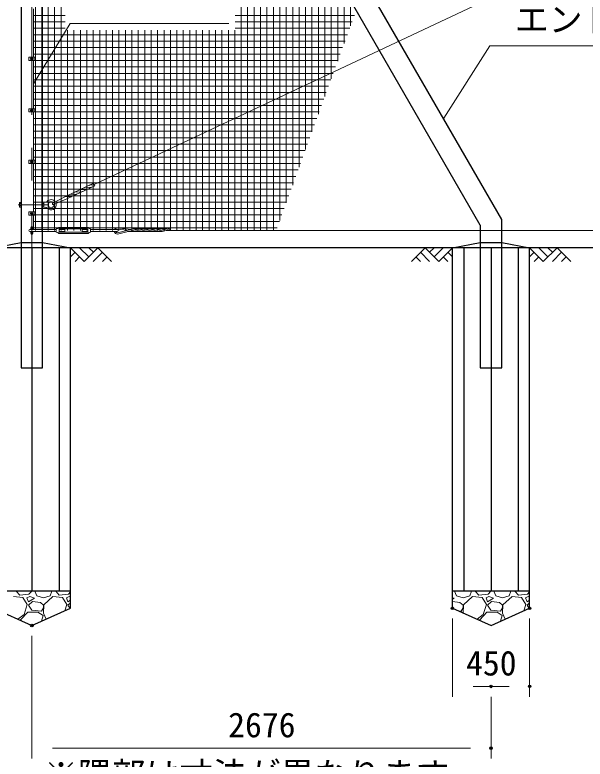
# Model space of a CAD drawing. Units: millimetres, scale not verified. Extents: x -12599 to 12601, y -8909 to 8911.
# Drawn here: x -10843 to -7519, y -2966 to 1369 of the extents above; entities that cross this region are included whole.
import ezdxf
from ezdxf.enums import TextEntityAlignment as Align

# ---------------------------------------------------------------- set-up
doc = ezdxf.new("R2010")
doc.units = ezdxf.units.MM
doc.header["$LTSCALE"] = 30
doc.header["$PDMODE"] = 32
doc.header["$PDSIZE"] = 15
doc.linetypes.add('USER1', pattern=[50.8, 31.75, -6.35, 6.35, -6.35])
for name, color, linetype, lineweight in [('0-0_D-BMK', 2, 'USER1', 13), ('0-1_D-STR1', 1, 'Continuous', 25), ('0-2_D-STR3', 3, 'Continuous', 13), ('0-3_D-BGD', 7, 'Continuous', 25), ('0-4_D-STR4', 7, 'Continuous', 25), ('0-5_D-DCR-HCH', 7, 'Continuous', 13), ('0-6_D-STR-DIM', 7, 'Continuous', 13), ('0-9_D-STR-TXT', 7, 'Continuous', 13), ('0-B_D-STR2', 7, 'Continuous', 13)]:
    doc.layers.add(name, color=color, linetype=linetype, lineweight=lineweight)
doc.layers.add('0-8_Defpoints', color=8, linetype='Continuous')
doc.styles.add('ＭＳ ゴシック', font='')
doc.styles.get('ＭＳ ゴシック').set_extended_font_data('MS Gothic')

msp = doc.modelspace()

# ---------------------------------------------------------------- linework, layer by layer
at = {"layer": '0-0_D-BMK'}
for p, q in [((-10743.97, -738.34), (-10743.97, 5163.66)), ((-10753.97, 1112.66), (-10733.97, 1112.66)), ((-10753.97, 812.66), (-10733.97, 812.66)), ((-10753.97, 512.66), (-10733.97, 512.66)), ((-10824.59, 262.66), (-10645.08, 262.66)), ((-10753.97, 212.66), (-10733.97, 212.66))]:
    msp.add_line(p, q, dxfattribs=at)
at = {"layer": '0-1_D-STR1'}
for p, q in [((-8005.47, 177.66), (-10536.38, 4561.32)), ((-8130.47, 144.17), (-10594.39, 4411.79)), ((-10806.47, 4362.66), (-10806.47, -687.34)), ((-10681.47, -687.34), (-10681.47, 4362.66)), ((-10806.47, -687.34), (-10681.47, -687.34))]:
    msp.add_line(p, q, dxfattribs=at)
msp.add_lwpolyline([(-8130.47, 144.17), (-8130.47, -687.34), (-8005.47, -687.34), (-8005.47, 177.66)], dxfattribs=at)
at = {"layer": '0-2_D-STR3'}
for p, q in [((-10381.11, 380.88), (-1579.89, 4519.99)), ((-10735.47, 1122.16), (-10735.47, 1403.16)), ((-10761.17, 1122.16), (-10726.77, 1122.16)), ((-10761.17, 1122.16), (-10761.17, 1103.16)), ((-10761.17, 1103.16), (-10726.77, 1103.16)), ((-10750.47, 1116.41), (-10743.97, 1120.16)), ((-10750.47, 1108.91), (-10750.47, 1116.41)), ((-10743.97, 1105.15), (-10750.47, 1108.91)), ((-10743.97, 1120.16), (-10737.47, 1116.41)), ((-10737.47, 1108.91), (-10743.97, 1105.15)), ((-10737.47, 1116.41), (-10737.47, 1108.91)), ((-10735.47, 822.16), (-10735.47, 1103.16)), ((-10726.77, 1122.16), (-10726.77, 1103.16)), ((-10761.17, 822.16), (-10726.77, 822.16)), ((-10761.17, 822.16), (-10761.17, 803.16)), ((-10761.17, 803.16), (-10726.77, 803.16)), ((-10750.47, 816.41), (-10743.97, 820.16)), ((-10750.47, 808.91), (-10750.47, 816.41)), ((-10743.97, 805.15), (-10750.47, 808.91)), ((-10743.97, 820.16), (-10737.47, 816.41)), ((-10737.47, 808.91), (-10743.97, 805.15)), ((-10737.47, 816.41), (-10737.47, 808.91)), ((-10735.47, 522.16), (-10735.47, 803.16)), ((-10726.77, 822.16), (-10726.77, 803.16)), ((-10761.17, 522.16), (-10726.77, 522.16)), ((-10761.17, 522.16), (-10761.17, 503.16)), ((-10750.47, 516.41), (-10743.97, 520.16)), ((-10743.97, 520.16), (-10737.47, 516.41)), ((-10726.77, 522.16), (-10726.77, 503.16)), ((-10761.17, 503.16), (-10726.77, 503.16)), ((-10750.47, 508.91), (-10750.47, 516.41)), ((-10743.97, 505.15), (-10750.47, 508.91)), ((-10737.47, 508.91), (-10743.97, 505.15)), ((-10737.47, 516.41), (-10737.47, 508.91)), ((-10735.47, 222.16), (-10735.47, 503.16)), ((-10547.65, 311.39), (-10384.77, 387.99)), ((-10540.84, 296.91), (-10377.96, 373.52)), ((-10452.1, 351.52), (-10436.9, 350.24)), ((-10423.14, 365.13), (-10407.94, 363.85)), ((-10394.19, 378.75), (-10379.59, 377.52)), ((-10547.65, 311.39), (-10622.63, 272.26)), ((-10538.97, 310.66), (-10523.77, 309.38)), ((-10510.02, 324.28), (-10494.82, 323)), ((-10481.06, 337.9), (-10465.86, 336.62)), ((-10816.47, 273.2), (-10816.47, 252.2)), ((-10815.67, 276.51), (-10806.47, 276.51)), ((-10806.47, 269.58), (-10815.67, 269.58)), ((-10806.47, 276.51), (-10806.47, 248.81)), ((-10681.47, 270.66), (-10674.47, 270.66)), ((-10674.47, 277.66), (-10674.47, 247.66)), ((-10674.47, 277.66), (-10666.93, 277.17)), ((-10648.04, 270.66), (-10648.04, 254.66)), ((-10540.84, 296.91), (-10618.8, 264.12)), ((-10806.47, 255.73), (-10815.67, 255.73)), ((-10815.67, 248.81), (-10806.47, 248.81)), ((-10761.17, 222.16), (-10726.77, 222.16)), ((-10761.17, 222.16), (-10761.17, 203.16)), ((-10750.47, 216.41), (-10743.97, 220.16)), ((-10743.97, 220.16), (-10737.47, 216.41)), ((-10726.77, 222.16), (-10726.77, 203.16)), ((-10681.47, 254.66), (-10674.47, 254.66)), ((-10674.47, 247.66), (-10666.93, 248.15)), ((-10761.17, 203.16), (-10726.77, 203.16)), ((-10750.47, 208.91), (-10750.47, 216.41)), ((-10743.97, 205.15), (-10750.47, 208.91)), ((-10737.47, 208.91), (-10743.97, 205.15)), ((-10737.47, 216.41), (-10737.47, 208.91)), ((-10735.47, 118.66), (-10735.47, 203.16)), ((-10582.98, 130.66), (-10420.98, 130.66)), ((-10755.97, 118.66), (-10601.98, 118.66)), ((-10755.97, 106.66), (-10601.98, 106.66)), ((-10749.97, 129.66), (-10749.97, 118.66)), ((-10749.97, 106.66), (-10749.97, 95.66)), ((-10737.97, 129.66), (-10737.97, 118.66)), ((-10737.97, 106.66), (-10737.97, 95.66)), ((-10601.98, 122.66), (-10594.18, 124.33)), ((-10601.98, 102.66), (-10601.98, 122.66)), ((-10601.98, 102.66), (-10594.18, 100.99)), ((-10584.98, 105.16), (-10584.98, 120.16)), ((-10584.98, 118.66), (-10551.98, 118.66)), ((-10582.98, 122.16), (-10420.98, 122.16)), ((-10582.98, 103.16), (-10420.98, 103.16)), ((-10582.98, 94.66), (-10420.98, 94.66)), ((-10451.98, 106.66), (-10451.98, 118.66)), ((-10451.98, 118.66), (-10418.98, 118.66)), ((-10451.98, 106.66), (-10418.98, 106.66)), ((-10418.98, 105.16), (-10418.98, 120.16)), ((-10401.98, 102.66), (-10409.78, 100.99)), ((-10401.98, 118.66), (-10247.98, 118.66)), ((-10401.98, 106.66), (-10247.98, 106.66)), ((-10247.11, 120.02), (-10189.44, 114.03)), ((-10246.9, 128.04), (-10166.57, 119.7)), ((-10245.72, 100.07), (-10160.05, 121.32)), ((-10244.47, 92.14), (-10126.81, 121.32)), ((-9990.91, 106.24), (-10187.62, 106.24)), ((-9957.06, 122.2), (-10152.83, 122.2)), ((-10150.83, 107.12), (-10093.57, 121.32)), ((-10117.59, 107.12), (-10060.33, 121.32)), ((-10084.35, 107.12), (-10027.09, 121.32)), ((-10051.11, 107.12), (-9993.85, 121.32)), ((-10017.87, 107.12), (-9936.05, 127.41)), ((-9984.63, 107.12), (-9939.95, 118.2)), ((-9962.29, 112.66), (2056.03, 112.66))]:
    msp.add_line(p, q, dxfattribs=at)
for points in [[(-10584.98, 106.66), (-10551.98, 106.66), (-10551.98, 118.66)], [(-10401.98, 102.66), (-10401.98, 122.66), (-10409.78, 124.33)]]:
    msp.add_lwpolyline(points, dxfattribs=at)
for centre in [(-10743.97, 1112.66), (-10743.97, 812.66), (-10743.97, 512.66), (-10743.97, 212.66)]:
    msp.add_circle(centre, 6.25, dxfattribs=at)
for centre, radius, start, end in [((-10454.62, 321.62), 30, 85.18671, 117.55862), ((-10425.66, 335.24), 30, 85.18671, 117.55752), ((-10434.38, 380.13), 30, 265.1867, 295.18679), ((-10396.7, 348.86), 30, 85.18671, 117.55752), ((-10405.43, 393.75), 30, 265.1867, 295.18679), ((-10483.43, 332.76), 113.07, 21.12994, 29.24379), ((-10541.49, 280.77), 30, 85.18816, 117.55862), ((-10512.53, 294.38), 30, 85.18671, 117.55752), ((-10521.26, 339.28), 30, 265.1867, 295.18679), ((-10483.58, 308), 30, 85.18671, 117.55846), ((-10492.3, 352.89), 30, 265.1867, 295.18679), ((-10463.34, 366.51), 30, 265.18816, 295.18798), ((-10808.6, 273.05), 7.88, 153.93467, 206.06533), ((-10786.1, 262.66), 30.37, 166.82041, 193.17959), ((-10666.02, 291.14), 14, 266.2686, 319.66701), ((-10632.47, 262.66), 30, 35.14111, 139.66701), ((-10632.47, 262.66), 30, 220.33299, 15.23314), ((-10632.47, 262.66), 17.5, 40.63226, 152.79711), ((-10632.47, 262.66), 17.5, 207.20289, 9.74198), ((-10620.71, 268.19), 4.5, 115.18881, 295.18881), ((-10808.59, 252.27), 7.89, 153.96929, 206.03071), ((-10666.02, 234.18), 14, 40.33299, 93.7314), ((-10743.97, 129.66), 6, 0, 180), ((-10582.98, 120.16), 10.5, 90, 146.11888), ((-10420.98, 120.16), 10.5, 33.88112, 90), ((-10755.97, 112.66), 6, 90, 270), ((-10743.97, 95.66), 6, 180, 0), ((-10595.02, 128.24), 4, 282.09925, 326.11888), ((-10595.02, 97.08), 4, 33.88112, 77.90075), ((-10582.98, 105.16), 10.5, 213.88112, 270), ((-10582.98, 120.16), 2, 90, 180), ((-10582.98, 105.16), 2, 180, 270), ((-10420.98, 120.16), 2, 0, 90), ((-10420.98, 105.16), 2, 270, 0), ((-10420.98, 105.16), 10.5, 270, 326.11888), ((-10408.94, 128.24), 4, 213.88112, 257.90075), ((-10408.94, 97.08), 4, 102.09925, 146.11888), ((-10246.1, 110.07), 18, 191.63319, 275.17572), ((-10246.1, 110.07), 18, 92.82496, 151.48944), ((-10246.1, 110.07), 10, 199.92759, 272.18972), ((-10246.1, 110.07), 10, 95.82544, 120.77566), ((-10247.98, 112.66), 6, 270, 90), ((-10152.83, 92.2), 30, 90, 103.92636), ((-10158.05, 136.24), 30, 270, 283.92645), ((-10119.59, 92.2), 30, 90, 103.92636), ((-10124.81, 136.24), 30, 270, 283.92645), ((-10086.35, 92.2), 30, 90, 103.92636), ((-10091.57, 136.24), 30, 270, 283.92645), ((-10053.11, 92.2), 30, 90, 103.92636), ((-10058.33, 136.24), 30, 270, 283.92645), ((-10019.87, 92.2), 30, 90, 103.92636), ((-10025.09, 136.24), 30, 270, 283.92645), ((-9986.63, 92.2), 30, 90, 103.92636), ((-9991.85, 136.24), 30, 270, 283.92645), ((-10003.32, 150.46), 71.11, 333.02173, 341.08588)]:
    msp.add_arc(centre, radius, start, end, dxfattribs=at)
at = {"layer": '0-3_D-BGD'}
for p, q in [((2056.03, 12.66), (-11543.97, 12.66)), ((-10518.97, -1987.34), (-10968.97, -1987.34)), ((-7842.97, -1987.34), (-8292.97, -1987.34))]:
    msp.add_line(p, q, dxfattribs=at)
at = {"layer": '0-4_D-STR4'}
for p, q in [((-10743.97, 12.66), (-10743.97, -1987.34)), ((-10584.88, 12.66), (-10584.88, -1987.34)), ((-10518.97, -2087.34), (-10518.97, 12.66)), ((-8292.97, -2087.34), (-8292.97, 12.66)), ((-8227.07, 12.66), (-8227.07, -1987.34)), ((-8067.97, 12.66), (-8067.97, -1987.34)), ((-7908.88, 12.66), (-7908.88, -1987.34)), ((-7842.97, -2087.34), (-7842.97, 12.66))]:
    msp.add_line(p, q, dxfattribs=at)
for points in [[(-10968.97, 12.66), (-10806.47, 42.66), (-10681.47, 42.66), (-10518.97, 12.66)], [(-8292.97, 12.66), (-8130.47, 42.66), (-8005.47, 42.66), (-7842.97, 12.66)], [(-10968.97, -2087.34), (-10743.97, -2187.34), (-10518.97, -2087.34)], [(-8292.97, -2087.34), (-8067.97, -2187.34), (-7842.97, -2087.34)]]:
    msp.add_lwpolyline(points, dxfattribs=at)
at = {"layer": '0-5_D-DCR-HCH'}
for p, q in [((-10439.16, -67.16), (-10518.97, 12.66)), ((-10412.55, -40.55), (-10465.76, 12.66)), ((-10359.34, 12.66), (-10439.16, -67.16)), ((-10385.81, -14.09), (-10412.55, 12.66)), ((-10359.34, 12.66), (-10279.52, -67.16)), ((-8452.61, 12.66), (-8532.43, -67.16)), ((-8452.61, 12.66), (-8372.79, -67.16)), ((-8426, -13.95), (-8399.4, 12.66)), ((-8399.4, -40.55), (-8346.19, 12.66)), ((-8372.79, -67.16), (-8292.97, 12.66)), ((-7763.16, -67.16), (-7842.97, 12.66)), ((-7736.55, -40.55), (-7789.76, 12.66)), ((-7683.34, 12.66), (-7763.16, -67.16)), ((-7709.81, -14.09), (-7736.55, 12.66)), ((-7683.34, 12.66), (-7603.52, -67.16)), ((-10492.37, -13.95), (-10518.97, -40.43)), ((-10465.76, -40.55), (-10492.49, -67.16)), ((-10332.73, -13.95), (-10386.19, -67.16)), ((-10306.13, -40.55), (-10332.85, -67.16)), ((-8505.82, -40.55), (-8479.09, -67.16)), ((-8479.22, -13.95), (-8425.76, -67.16)), ((-8346.19, -40.55), (-8319.46, -67.16)), ((-8319.58, -13.95), (-8292.97, -40.43)), ((-7816.37, -13.95), (-7842.97, -40.43)), ((-7789.76, -40.55), (-7816.49, -67.16)), ((-7656.73, -13.95), (-7710.19, -67.16)), ((-7630.13, -40.55), (-7656.85, -67.16)), ((-10814.46, -2010.3), (-10835.51, -1987.34)), ((-10745.04, -1987.34), (-10761.56, -2005.7)), ((-10727.37, -1987.34), (-10715.56, -2014.9)), ((-10637.36, -2014.9), (-10627.52, -1987.34)), ((-10584.46, -2010.3), (-10605.51, -1987.34)), ((-10518.97, -1991.71), (-10531.56, -2005.7)), ((-8281.37, -1987.34), (-8269.56, -2014.9)), ((-8191.36, -2014.9), (-8181.52, -1987.34)), ((-8138.46, -2010.3), (-8159.51, -1987.34)), ((-8069.04, -1987.34), (-8085.56, -2005.7)), ((-8051.37, -1987.34), (-8039.56, -2014.9)), ((-7961.36, -2014.9), (-7951.52, -1987.34)), ((-7908.46, -2010.3), (-7929.51, -1987.34)), ((-7842.97, -1991.71), (-7855.56, -2005.7)), ((-10796.06, -2024.1), (-10851.26, -2019.5)), ((-10761.56, -2005.7), (-10814.46, -2010.3)), ((-10770.76, -2065.5), (-10796.06, -2024.1)), ((-10756.96, -2019.5), (-10773.06, -2026.4)), ((-10773.06, -2026.4), (-10763.86, -2049.4)), ((-10763.86, -2049.4), (-10729.36, -2028.7)), ((-10729.36, -2028.7), (-10756.96, -2019.5)), ((-10715.56, -2014.9), (-10676.46, -2026.4)), ((-10676.46, -2026.4), (-10637.36, -2014.9)), ((-10531.56, -2005.7), (-10584.46, -2010.3)), ((-10540.76, -2065.5), (-10566.06, -2024.1)), ((-10526.96, -2019.5), (-10543.06, -2026.4)), ((-10543.06, -2026.4), (-10533.86, -2049.4)), ((-10518.97, -2022.16), (-10526.96, -2019.5)), ((-8283.36, -2028.7), (-8292.97, -2025.49)), ((-8292.97, -2034.46), (-8283.36, -2028.7)), ((-8269.56, -2014.9), (-8230.46, -2026.4)), ((-8230.46, -2026.4), (-8191.36, -2014.9)), ((-8175.26, -2019.5), (-8228.16, -2067.8)), ((-8120.06, -2024.1), (-8175.26, -2019.5)), ((-8085.56, -2005.7), (-8138.46, -2010.3)), ((-8094.76, -2065.5), (-8120.06, -2024.1)), ((-8080.96, -2019.5), (-8097.06, -2026.4)), ((-8097.06, -2026.4), (-8087.86, -2049.4)), ((-8087.86, -2049.4), (-8053.36, -2028.7)), ((-8053.36, -2028.7), (-8080.96, -2019.5)), ((-8039.56, -2014.9), (-8000.46, -2026.4)), ((-8000.46, -2026.4), (-7961.36, -2014.9)), ((-7945.26, -2019.5), (-7998.16, -2067.8)), ((-7890.06, -2024.1), (-7945.26, -2019.5)), ((-7855.56, -2005.7), (-7908.46, -2010.3)), ((-7864.76, -2065.5), (-7890.06, -2024.1)), ((-7850.96, -2019.5), (-7867.06, -2026.4)), ((-7867.06, -2026.4), (-7857.86, -2049.4)), ((-7842.97, -2022.16), (-7850.96, -2019.5)), ((-10789.16, -2123), (-10770.76, -2065.5)), ((-10740.86, -2047.1), (-10763.86, -2070.1)), ((-10763.86, -2070.1), (-10745.46, -2097.7)), ((-10694.86, -2054), (-10740.86, -2047.1)), ((-10676.46, -2070.1), (-10694.86, -2054)), ((-10674.16, -2067.8), (-10676.46, -2116.1)), ((-10676.46, -2083.9), (-10676.46, -2070.1)), ((-10552.53, -2102.25), (-10540.76, -2065.5)), ((-10533.86, -2049.4), (-10518.97, -2040.46)), ((-10518.97, -2055.21), (-10533.86, -2070.1)), ((-10533.86, -2070.1), (-10521.59, -2088.5)), ((-8248.86, -2054), (-8292.97, -2047.38)), ((-8230.46, -2070.1), (-8248.86, -2054)), ((-8230.46, -2083.9), (-8230.46, -2070.1)), ((-8228.16, -2067.8), (-8230.42, -2115.14)), ((-8113.16, -2123), (-8094.76, -2065.5)), ((-8064.86, -2047.1), (-8087.86, -2070.1)), ((-8087.86, -2070.1), (-8069.46, -2097.7)), ((-8018.86, -2054), (-8064.86, -2047.1)), ((-8000.46, -2070.1), (-8018.86, -2054)), ((-7998.16, -2067.8), (-8000.46, -2116.1)), ((-8000.46, -2083.9), (-8000.46, -2070.1)), ((-7876.53, -2102.25), (-7864.76, -2065.5)), ((-7857.86, -2049.4), (-7842.97, -2040.46)), ((-7842.97, -2055.21), (-7857.86, -2070.1)), ((-7857.86, -2070.1), (-7845.59, -2088.5)), ((-10825.53, -2151.1), (-10789.16, -2123)), ((-10809.86, -2155.2), (-10768.46, -2109.2)), ((-10745.46, -2097.7), (-10687.96, -2104.6)), ((-10687.96, -2104.6), (-10676.46, -2083.9)), ((-10676.46, -2116.1), (-10661.84, -2150.84)), ((-8258.66, -2102.59), (-8241.96, -2104.6)), ((-8241.96, -2104.6), (-8230.46, -2083.9)), ((-8149.53, -2151.1), (-8113.16, -2123)), ((-8133.86, -2155.2), (-8092.46, -2109.2)), ((-8092.46, -2109.2), (-8032.66, -2109.2)), ((-8069.46, -2097.7), (-8011.96, -2104.6)), ((-8032.66, -2109.2), (-8002.76, -2129.9)), ((-8011.96, -2104.6), (-8000.46, -2083.9)), ((-8000.46, -2116.1), (-7985.84, -2150.84)), ((-10807.61, -2159.06), (-10809.86, -2155.2)), ((-10687.96, -2162.1), (-10692.38, -2164.41)), ((-10678.76, -2129.9), (-10687.96, -2162.1)), ((-8131.61, -2159.06), (-8133.86, -2155.2)), ((-8011.96, -2162.1), (-8016.38, -2164.41)), ((-8002.76, -2129.9), (-8011.96, -2162.1)), ((-10742.9, -2186.87), (-10745.52, -2186.66)), ((-8066.9, -2186.87), (-8069.52, -2186.66))]:
    msp.add_line(p, q, dxfattribs=at)
for points in [[(-10566.06, -2024.1), (-10621.26, -2019.5), (-10674.16, -2067.8)], [(-10768.46, -2109.2), (-10708.66, -2109.2), (-10678.76, -2129.9)]]:
    msp.add_lwpolyline(points, dxfattribs=at)
at = {"layer": '0-6_D-STR-DIM'}
for p, q in [((-8292.97, -2147.34), (-8292.97, -2602.21)), ((-7842.97, -2147.34), (-7842.97, -2602.21)), ((-10743.97, -2247.34), (-10743.97, -2962.21)), ((-8172.97, -2542.21), (-7962.97, -2542.21)), ((-8067.97, -2602.21), (-8067.97, -2962.21)), ((-10623.97, -2902.21), (-8187.97, -2902.21))]:
    msp.add_line(p, q, dxfattribs=at)
at = {"layer": '0-8_Defpoints'}
for p in [(-8292.97, -2087.34), (-7842.97, -2087.34), (-10743.97, -2187.34), (-8067.97, -2542.21), (-7842.97, -2542.21), (-8067.97, -2902.21)]:
    msp.add_point(p, dxfattribs=at)
at = {"layer": '0-9_D-STR-TXT'}
for points in [[(-9596.73, 1319.19), (-10520.82, 1319.19), (-10734.44, 967)], [(-5210.84, 1187.96), (-8074.27, 1187.96), (-8343.38, 766.48)]]:
    msp.add_lwpolyline(points, dxfattribs=at)
at = {"layer": '0-B_D-STR2'}
for p, q in [((-10724.04, 112.66), (-10724.04, 5012.66)), ((-10686.54, 112.66), (-10686.54, 5012.66)), ((-10649.04, 112.66), (-10649.04, 5012.66)), ((-10611.54, 112.66), (-10611.54, 5012.66)), ((-10574.04, 112.66), (-10574.04, 5012.66)), ((-9524.04, 112.66), (-9524.04, 5012.66)), ((-9486.54, 112.66), (-9486.54, 5012.66)), ((-9449.04, 112.66), (-9449.04, 5012.66)), ((-9411.54, 112.66), (-9411.54, 5012.66)), ((-9374.04, 112.66), (-9374.04, 5012.66)), ((-9336.54, 112.66), (-9336.54, 5012.66)), ((-9299.04, 171.8), (-9299.04, 5012.66)), ((-9261.54, 274.83), (-9261.54, 5012.66)), ((-9224.04, 377.86), (-9224.04, 5012.66)), ((-9186.54, 480.89), (-9186.54, 5012.66)), ((-9149.04, 583.92), (-9149.04, 5012.66)), ((-9111.54, 686.95), (-9111.54, 5012.66)), ((-9074.04, 789.98), (-9074.04, 5012.66)), ((-9036.54, 893.01), (-9036.54, 5012.66)), ((-8999.04, 996.04), (-8999.04, 5012.66)), ((-8961.54, 1099.07), (-8961.54, 5012.66)), ((-8924.04, 1202.1), (-8924.04, 5012.66)), ((-8886.54, 1305.13), (-8886.54, 5012.66)), ((-10735.47, 1365.68), (-10549.39, 1365.68)), ((-9558.78, 1365.68), (-8864.5, 1365.68)), ((-10735.47, 1328.18), (-10549.39, 1328.18)), ((-9558.78, 1328.18), (-8878.15, 1328.18)), ((-10735.47, 1290.68), (-10549.39, 1290.68)), ((-10536.54, 112.66), (-10536.54, 1279.22)), ((-10499.04, 112.66), (-10499.04, 1279.22)), ((-10461.54, 112.66), (-10461.54, 1279.22)), ((-10424.04, 112.66), (-10424.04, 1279.22)), ((-10386.54, 112.66), (-10386.54, 1279.22)), ((-10349.04, 112.66), (-10349.04, 1279.22)), ((-10311.54, 112.66), (-10311.54, 1279.22)), ((-10274.04, 112.66), (-10274.04, 1279.22)), ((-10236.54, 112.66), (-10236.54, 1279.22)), ((-10199.04, 112.66), (-10199.04, 1279.22)), ((-10161.54, 112.66), (-10161.54, 1279.22)), ((-10124.04, 112.66), (-10124.04, 1279.22)), ((-10086.54, 112.66), (-10086.54, 1279.22)), ((-10049.04, 112.66), (-10049.04, 1279.22)), ((-10011.54, 112.66), (-10011.54, 1279.22)), ((-9974.04, 112.66), (-9974.04, 1279.22)), ((-9936.54, 112.66), (-9936.54, 1279.22)), ((-9899.04, 112.66), (-9899.04, 1279.22)), ((-9861.54, 112.66), (-9861.54, 1279.22)), ((-9824.04, 112.66), (-9824.04, 1279.22)), ((-9786.54, 112.66), (-9786.54, 1279.22)), ((-9749.04, 112.66), (-9749.04, 1279.22)), ((-9711.54, 112.66), (-9711.54, 1279.22)), ((-9674.04, 112.66), (-9674.04, 1279.22)), ((-9636.54, 112.66), (-9636.54, 1279.22)), ((-9599.04, 112.66), (-9599.04, 1279.22)), ((-9561.54, 112.66), (-9561.54, 1279.22)), ((-9558.78, 1290.68), (-8891.8, 1290.68)), ((-10735.47, 1253.18), (-8905.45, 1253.18)), ((-10735.47, 1215.68), (-8919.1, 1215.68)), ((-10735.47, 1178.18), (-8932.75, 1178.18)), ((-10735.47, 1140.68), (-8946.39, 1140.68)), ((-10735.47, 1103.18), (-8960.04, 1103.18)), ((-10735.47, 1065.68), (-8973.69, 1065.68)), ((-10735.47, 1028.18), (-8987.34, 1028.18)), ((-10735.47, 990.68), (-9000.99, 990.68)), ((-10735.47, 953.18), (-9014.64, 953.18)), ((-10735.47, 915.68), (-9028.29, 915.68)), ((-10735.47, 878.18), (-9041.94, 878.18)), ((-10735.47, 840.68), (-9055.59, 840.68)), ((-10735.47, 803.18), (-9069.23, 803.18)), ((-10735.47, 765.68), (-9082.88, 765.68)), ((-10735.47, 728.18), (-9096.53, 728.18)), ((-10735.47, 690.68), (-9110.18, 690.68)), ((-10735.47, 653.18), (-9123.83, 653.18)), ((-10735.47, 615.68), (-9137.48, 615.68)), ((-10735.47, 578.18), (-9151.13, 578.18)), ((-10735.47, 540.68), (-9164.78, 540.68)), ((-10735.47, 503.18), (-9178.43, 503.18)), ((-10735.47, 465.68), (-9192.07, 465.68)), ((-10735.47, 428.18), (-9205.72, 428.18)), ((-10735.47, 390.68), (-9219.37, 390.68)), ((-10735.47, 353.18), (-9233.02, 353.18)), ((-10735.47, 315.68), (-9246.67, 315.68)), ((-10735.47, 278.18), (-9260.32, 278.18)), ((-10735.47, 240.68), (-9273.97, 240.68)), ((-10735.47, 203.18), (-9287.62, 203.18)), ((-10735.47, 165.68), (-9301.27, 165.68)), ((-10735.47, 128.18), (-9314.91, 128.18))]:
    msp.add_line(p, q, dxfattribs=at)

# ---------------------------------------------------------------- texts
at = {"layer": '0-6_D-STR-DIM', "style": 'ＭＳ ゴシック'}
for s, p in [('450', (-8213.47, -2521.97)), ('2676', (-9600.15, -2881.97))]:
    msp.add_text(s, height=144.3, dxfattribs=at).set_placement(p, align=Align.BOTTOM_LEFT)
at = {"layer": '0-9_D-STR-TXT', "style": 'ＭＳ ゴシック'}
for s, p in [('エンドサポート □125x125x4.5', (-7928.35, 1226.86)), ('※隅部は寸法が異なります。', (-10672.98, -3171.36))]:
    msp.add_text(s, height=144.3, dxfattribs=at).set_placement(p, align=Align.BOTTOM_LEFT)

doc.saveas('drawing.dxf')
